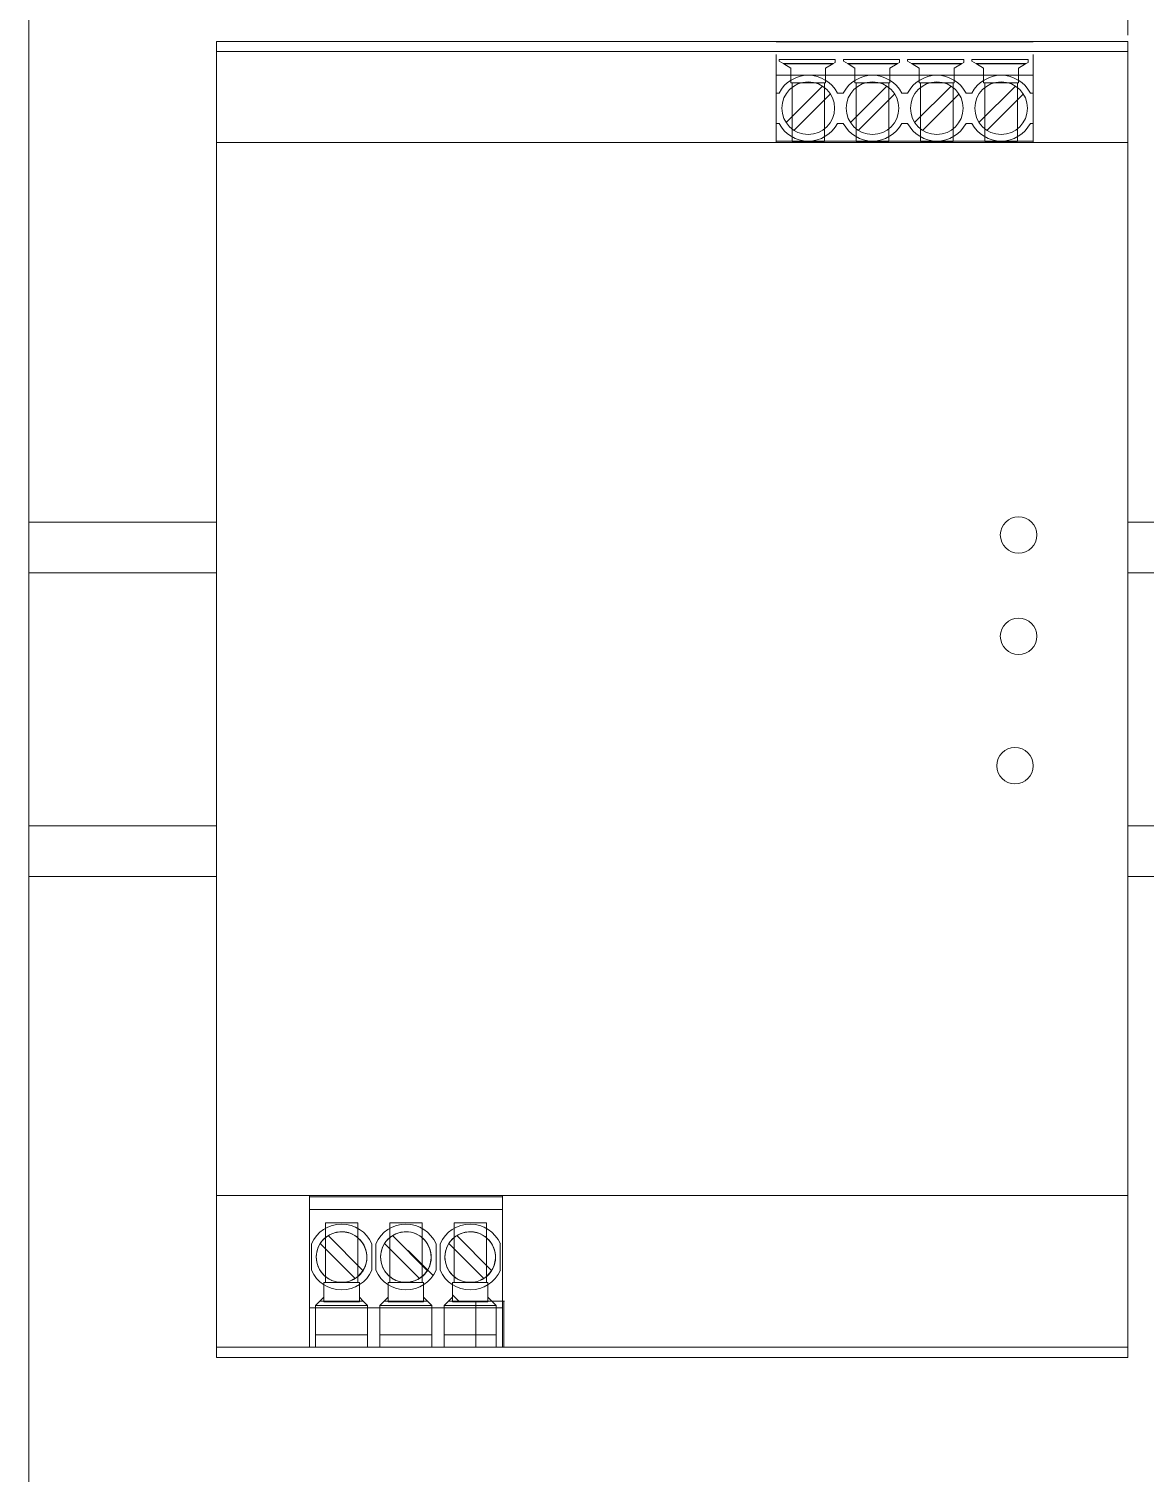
# Model space of a CAD drawing. Header units: millimetres. Extents: x 1359 to 3577, y 1336 to 3557.
# Drawn here: x 1601.1 to 1711.3, y 3135.1 to 3277.8 of the extents above; entities that cross this region are included whole.
import ezdxf

# ---------------------------------------------------------------- set-up
doc = ezdxf.new("R2010")
doc.units = ezdxf.units.MM
doc.layers.add('000-PI-Oprema', color=30, linetype='Continuous', lineweight=5)
doc.layers.add('000-SI-Oprema', color=30, linetype='Continuous', lineweight=0)
doc.layers.add('000-PI_TEXT', color=7, linetype='Continuous')
doc.layers.add('002-PI-Kabelska kanalica', color=150, linetype='Continuous')

msp = doc.modelspace()

# ---------------------------------------------------------------- linework, layer by layer
at = {"layer": '000-PI-Oprema', "color": 0, "linetype": 'ByBlock', "lineweight": 0}
for p, q in [((1619.59, 3276.56), (1619.59, 3266.56)), ((1619.59, 3276.56), (1619.59, 3276.56)), ((1619.59, 3276.56), (1674.84, 3276.56)), ((1619.59, 3275.56), (1619.59, 3275.56)), ((1709.59, 3275.56), (1619.59, 3275.56)), ((1622.09, 3276.56), (1622.09, 3276.56)), ((1622.09, 3276.56), (1622.09, 3276.56)), ((1622.09, 3276.56), (1622.09, 3276.56)), ((1622.09, 3276.56), (1622.09, 3276.56)), ((1622.09, 3276.56), (1622.09, 3276.56)), ((1622.09, 3276.56), (1622.09, 3276.56)), ((1622.09, 3276.56), (1622.09, 3276.56)), ((1622.09, 3276.56), (1622.09, 3276.56)), ((1622.09, 3276.56), (1622.09, 3276.56)), ((1622.09, 3276.56), (1622.09, 3276.56)), ((1622.09, 3276.56), (1622.09, 3276.56)), ((1622.09, 3276.56), (1622.09, 3276.56)), ((1622.09, 3276.56), (1622.09, 3276.56)), ((1622.09, 3276.56), (1622.09, 3276.56)), ((1672.33, 3276.56), (1672.33, 3276.56)), ((1672.33, 3276.56), (1672.33, 3276.56)), ((1674.84, 3276.56), (1674.84, 3276.56)), ((1700.24, 3276.56), (1674.84, 3276.56)), ((1674.84, 3276.53), (1674.84, 3276.53)), ((1674.84, 3276.53), (1700.24, 3276.53)), ((1675.14, 3276.53), (1675.14, 3276.53)), ((1680.69, 3276.53), (1680.69, 3276.53)), ((1681.49, 3276.53), (1681.49, 3276.53)), ((1687.04, 3276.53), (1687.04, 3276.53)), ((1687.84, 3276.53), (1687.84, 3276.53)), ((1693.39, 3276.53), (1693.39, 3276.53)), ((1694.19, 3276.53), (1694.19, 3276.53)), ((1699.74, 3276.53), (1699.74, 3276.53)), ((1700.24, 3276.56), (1709.59, 3276.56)), ((1700.24, 3276.56), (1700.24, 3276.56)), ((1700.24, 3276.53), (1700.24, 3276.53)), ((1707.09, 3276.56), (1707.09, 3276.56)), ((1707.09, 3276.56), (1707.09, 3276.56)), ((1707.09, 3276.56), (1707.09, 3276.56)), ((1707.09, 3276.56), (1707.09, 3276.56)), ((1707.09, 3276.56), (1707.09, 3276.56)), ((1707.09, 3276.56), (1707.09, 3276.56)), ((1707.09, 3276.56), (1707.09, 3276.56)), ((1707.09, 3276.56), (1707.09, 3276.56)), ((1707.09, 3276.56), (1707.09, 3276.56)), ((1707.09, 3276.56), (1707.09, 3276.56)), ((1707.09, 3276.56), (1707.09, 3276.56)), ((1707.09, 3276.56), (1707.09, 3276.56)), ((1709.59, 3276.56), (1709.59, 3276.56)), ((1709.59, 3276.56), (1709.59, 3266.56)), ((1709.59, 3275.56), (1709.59, 3275.56)), ((1674.84, 3273.21), (1674.84, 3275.28)), ((1675.14, 3274.59), (1675.14, 3274.77)), ((1680.69, 3274.77), (1675.14, 3274.77)), ((1675.14, 3274.59), (1675.14, 3274.59)), ((1675.14, 3274.59), (1675.6, 3274.33)), ((1680.49, 3274.36), (1675.55, 3274.36)), ((1675.6, 3274.33), (1676.29, 3273.93)), ((1680.44, 3274.33), (1675.6, 3274.33)), ((1679.74, 3273.93), (1680.44, 3274.33)), ((1680.44, 3274.33), (1680.69, 3274.47)), ((1680.69, 3274.77), (1680.69, 3274.47)), ((1680.69, 3274.47), (1680.69, 3274.47)), ((1681.49, 3274.59), (1681.49, 3274.77)), ((1687.04, 3274.77), (1681.49, 3274.77)), ((1681.49, 3274.59), (1681.49, 3274.59)), ((1681.49, 3274.59), (1681.95, 3274.33)), ((1686.84, 3274.36), (1681.9, 3274.36)), ((1681.95, 3274.33), (1682.64, 3273.93)), ((1686.79, 3274.33), (1681.95, 3274.33)), ((1686.09, 3273.93), (1686.79, 3274.33)), ((1686.79, 3274.33), (1687.04, 3274.47)), ((1687.04, 3274.77), (1687.04, 3274.47)), ((1687.04, 3274.47), (1687.04, 3274.47)), ((1687.84, 3274.59), (1687.84, 3274.77)), ((1693.39, 3274.77), (1687.84, 3274.77)), ((1687.84, 3274.59), (1687.84, 3274.59)), ((1687.84, 3274.59), (1688.3, 3274.33)), ((1693.19, 3274.36), (1688.25, 3274.36)), ((1688.3, 3274.33), (1688.99, 3273.93)), ((1693.14, 3274.33), (1688.3, 3274.33)), ((1692.44, 3273.93), (1693.14, 3274.33)), ((1693.14, 3274.33), (1693.39, 3274.47)), ((1693.39, 3274.77), (1693.39, 3274.47)), ((1693.39, 3274.47), (1693.39, 3274.47)), ((1694.19, 3274.59), (1694.19, 3274.77)), ((1699.74, 3274.77), (1694.19, 3274.77)), ((1694.19, 3274.59), (1694.19, 3274.59)), ((1694.19, 3274.59), (1694.65, 3274.33)), ((1699.54, 3274.36), (1694.6, 3274.36)), ((1694.65, 3274.33), (1695.34, 3273.93)), ((1699.49, 3274.33), (1694.65, 3274.33)), ((1698.79, 3273.93), (1699.49, 3274.33)), ((1699.49, 3274.33), (1699.74, 3274.47)), ((1699.74, 3274.77), (1699.74, 3274.47)), ((1699.74, 3274.47), (1699.74, 3274.47)), ((1700.24, 3275.28), (1700.24, 3273.21)), ((1700.24, 3273.21), (1674.84, 3273.21)), ((1674.84, 3273.21), (1674.84, 3271.46)), ((1676.29, 3273.93), (1676.29, 3273.93)), ((1676.29, 3272.46), (1676.29, 3273.93)), ((1679.74, 3273.93), (1679.74, 3272.46)), ((1679.74, 3273.93), (1679.74, 3273.93)), ((1682.64, 3272.46), (1682.64, 3273.93)), ((1682.64, 3273.93), (1682.64, 3273.93)), ((1686.09, 3273.93), (1686.09, 3273.93)), ((1686.09, 3273.93), (1686.09, 3272.46)), ((1688.99, 3272.46), (1688.99, 3273.93)), ((1688.99, 3273.93), (1688.99, 3273.93)), ((1692.44, 3273.93), (1692.44, 3273.93)), ((1692.44, 3273.93), (1692.44, 3272.46)), ((1695.34, 3272.46), (1695.34, 3273.93)), ((1695.34, 3273.93), (1695.34, 3273.93)), ((1698.79, 3273.93), (1698.79, 3273.93)), ((1698.79, 3273.93), (1698.79, 3272.46)), ((1700.24, 3271.46), (1700.24, 3273.21)), ((1674.84, 3271.46), (1674.84, 3268.46)), ((1674.84, 3271.46), (1674.84, 3271.46)), ((1674.84, 3271.46), (1675.14, 3271.46)), ((1675.14, 3271.46), (1675.14, 3271.46)), ((1675.83, 3268.55), (1679.43, 3272.14)), ((1676.29, 3272.46), (1676.29, 3272.46)), ((1679.74, 3272.46), (1676.29, 3272.46)), ((1676.42, 3272.46), (1676.42, 3266.66)), ((1676.42, 3272.46), (1676.42, 3272.46)), ((1680.2, 3271.36), (1676.61, 3267.77)), ((1679.43, 3272.14), (1679.43, 3272.14)), ((1679.62, 3266.66), (1679.62, 3272.46)), ((1679.62, 3272.46), (1679.62, 3272.46)), ((1679.74, 3272.46), (1679.74, 3272.46)), ((1680.2, 3271.36), (1680.2, 3271.36)), ((1680.9, 3271.46), (1680.9, 3271.46)), ((1680.9, 3271.46), (1681.49, 3271.46)), ((1681.49, 3271.46), (1681.49, 3271.46)), ((1682.18, 3268.55), (1685.78, 3272.14)), ((1686.09, 3272.46), (1682.64, 3272.46)), ((1682.64, 3272.46), (1682.64, 3272.46)), ((1682.77, 3272.46), (1682.77, 3272.46)), ((1682.77, 3272.46), (1682.77, 3266.66)), ((1686.55, 3271.36), (1682.96, 3267.77)), ((1685.78, 3272.14), (1685.78, 3272.14)), ((1685.97, 3272.46), (1685.97, 3272.46)), ((1685.97, 3266.66), (1685.97, 3272.46)), ((1686.09, 3272.46), (1686.09, 3272.46)), ((1686.55, 3271.36), (1686.55, 3271.36)), ((1687.25, 3271.46), (1687.25, 3271.46)), ((1687.25, 3271.46), (1687.84, 3271.46)), ((1687.84, 3271.46), (1687.84, 3271.46)), ((1688.53, 3268.55), (1692.13, 3272.14)), ((1692.44, 3272.46), (1688.99, 3272.46)), ((1688.99, 3272.46), (1688.99, 3272.46)), ((1689.12, 3272.46), (1689.12, 3272.46)), ((1689.12, 3272.46), (1689.12, 3266.66)), ((1692.9, 3271.36), (1689.31, 3267.77)), ((1692.13, 3272.14), (1692.13, 3272.14)), ((1692.32, 3272.46), (1692.32, 3272.46)), ((1692.32, 3266.66), (1692.32, 3272.46)), ((1692.44, 3272.46), (1692.44, 3272.46)), ((1692.9, 3271.36), (1692.9, 3271.36)), ((1693.6, 3271.46), (1694.19, 3271.46)), ((1693.6, 3271.46), (1693.6, 3271.46)), ((1694.19, 3271.46), (1694.19, 3271.46)), ((1694.88, 3268.55), (1698.48, 3272.14)), ((1698.79, 3272.46), (1695.34, 3272.46)), ((1695.34, 3272.46), (1695.34, 3272.46)), ((1695.47, 3272.46), (1695.47, 3272.46)), ((1695.47, 3272.46), (1695.47, 3266.66)), ((1699.25, 3271.36), (1695.66, 3267.77)), ((1698.48, 3272.14), (1698.48, 3272.14)), ((1698.67, 3272.46), (1698.67, 3272.46)), ((1698.67, 3266.66), (1698.67, 3272.46)), ((1698.79, 3272.46), (1698.79, 3272.46)), ((1699.25, 3271.36), (1699.25, 3271.36)), ((1699.95, 3271.46), (1700.24, 3271.46)), ((1699.95, 3271.46), (1699.95, 3271.46)), ((1700.24, 3271.46), (1700.24, 3268.46)), ((1700.24, 3271.46), (1700.24, 3271.46)), ((1675.42, 3269.96), (1675.42, 3269.96)), ((1680.62, 3269.96), (1680.62, 3269.96)), ((1681.77, 3269.96), (1681.77, 3269.96)), ((1686.97, 3269.96), (1686.97, 3269.96)), ((1688.12, 3269.96), (1688.12, 3269.96)), ((1693.32, 3269.96), (1693.32, 3269.96)), ((1694.47, 3269.96), (1694.47, 3269.96)), ((1699.67, 3269.96), (1699.67, 3269.96)), ((1674.84, 3268.46), (1674.84, 3268.46)), ((1674.84, 3266.71), (1674.84, 3268.46)), ((1675.14, 3268.46), (1674.84, 3268.46)), ((1675.14, 3268.46), (1675.14, 3268.46)), ((1675.83, 3268.55), (1675.83, 3268.55)), ((1680.9, 3268.46), (1680.9, 3268.46)), ((1681.49, 3268.46), (1680.9, 3268.46)), ((1681.49, 3268.46), (1681.49, 3268.46)), ((1682.18, 3268.55), (1682.18, 3268.55)), ((1687.25, 3268.46), (1687.25, 3268.46)), ((1687.84, 3268.46), (1687.25, 3268.46)), ((1687.84, 3268.46), (1687.84, 3268.46)), ((1688.53, 3268.55), (1688.53, 3268.55)), ((1693.6, 3268.46), (1693.6, 3268.46)), ((1694.19, 3268.46), (1693.6, 3268.46)), ((1694.19, 3268.46), (1694.19, 3268.46)), ((1694.88, 3268.55), (1694.88, 3268.55)), ((1699.95, 3268.46), (1699.95, 3268.46)), ((1700.24, 3268.46), (1699.95, 3268.46)), ((1700.24, 3268.46), (1700.24, 3268.46)), ((1700.24, 3268.46), (1700.24, 3266.71)), ((1676.61, 3267.77), (1676.61, 3267.77)), ((1682.96, 3267.77), (1682.96, 3267.77)), ((1689.31, 3267.77), (1689.31, 3267.77)), ((1695.66, 3267.77), (1695.66, 3267.77)), ((1619.59, 3266.56), (1619.59, 3266.56)), ((1619.59, 3266.56), (1709.59, 3266.56)), ((1622.09, 3266.56), (1622.09, 3266.56)), ((1628.09, 3266.56), (1628.09, 3266.56)), ((1629.09, 3266.56), (1629.09, 3266.56)), ((1635.09, 3266.56), (1635.09, 3266.56)), ((1636.09, 3266.56), (1636.09, 3266.56)), ((1642.09, 3266.56), (1642.09, 3266.56)), ((1643.09, 3266.56), (1643.09, 3266.56)), ((1649.09, 3266.56), (1649.09, 3266.56)), ((1650.09, 3266.56), (1650.09, 3266.56)), ((1656.09, 3266.56), (1656.09, 3266.56)), ((1657.09, 3266.56), (1657.09, 3266.56)), ((1663.09, 3266.56), (1663.09, 3266.56)), ((1664.09, 3266.56), (1664.09, 3266.56)), ((1670.09, 3266.56), (1670.09, 3266.56)), ((1674.84, 3266.56), (1674.84, 3266.71)), ((1678.02, 3266.71), (1674.84, 3266.71)), ((1674.84, 3266.56), (1674.84, 3266.56)), ((1676.42, 3266.66), (1676.42, 3266.66)), ((1676.42, 3266.66), (1679.62, 3266.66)), ((1684.37, 3266.71), (1678.02, 3266.71)), ((1679.62, 3266.66), (1679.62, 3266.66)), ((1682.77, 3266.66), (1682.77, 3266.66)), ((1682.77, 3266.66), (1685.97, 3266.66)), ((1690.72, 3266.71), (1684.37, 3266.71)), ((1685.97, 3266.66), (1685.97, 3266.66)), ((1689.12, 3266.66), (1689.12, 3266.66)), ((1689.12, 3266.66), (1692.32, 3266.66)), ((1697.07, 3266.71), (1690.72, 3266.71)), ((1692.32, 3266.66), (1692.32, 3266.66)), ((1695.47, 3266.66), (1695.47, 3266.66)), ((1695.47, 3266.66), (1698.67, 3266.66)), ((1700.24, 3266.71), (1697.07, 3266.71)), ((1698.67, 3266.66), (1698.67, 3266.66)), ((1700.24, 3266.71), (1700.24, 3266.56)), ((1700.24, 3266.56), (1700.24, 3266.56)), ((1709.59, 3266.56), (1709.59, 3266.56)), ((1709.59, 3266.56), (1709.59, 3162.56)), ((1696.99, 3227.81), (1696.99, 3227.81)), ((1700.59, 3227.81), (1700.59, 3227.81)), ((1696.99, 3217.8), (1696.99, 3217.8)), ((1700.59, 3217.8), (1700.59, 3217.8)), ((1696.63, 3205.01), (1696.63, 3205.01)), ((1700.23, 3205.01), (1700.23, 3205.01)), ((1619.59, 3162.56), (1619.59, 3146.56)), ((1619.59, 3162.56), (1619.59, 3162.56)), ((1619.59, 3162.56), (1709.59, 3162.56)), ((1628.77, 3162.56), (1628.77, 3162.56)), ((1628.77, 3162.56), (1628.77, 3162.41)), ((1628.77, 3162.41), (1628.77, 3162.41)), ((1628.77, 3162.41), (1628.77, 3162.41)), ((1628.77, 3161.18), (1628.77, 3162.41)), ((1628.77, 3162.41), (1647.82, 3162.41)), ((1647.82, 3162.56), (1647.82, 3162.56)), ((1647.82, 3162.41), (1647.82, 3162.56)), ((1647.82, 3162.41), (1647.82, 3162.41)), ((1647.82, 3162.41), (1647.82, 3162.41)), ((1647.82, 3162.41), (1647.82, 3161.18)), ((1650.99, 3162.56), (1650.99, 3162.56)), ((1656.99, 3162.56), (1656.99, 3162.56)), ((1659.99, 3162.56), (1659.99, 3162.56)), ((1709.59, 3162.56), (1709.59, 3146.56)), ((1709.59, 3162.56), (1709.59, 3162.56)), ((1628.77, 3151.46), (1628.77, 3161.18)), ((1647.82, 3161.18), (1628.77, 3161.18)), ((1647.82, 3161.18), (1647.82, 3151.46)), ((1630.35, 3159.86), (1630.35, 3159.86)), ((1630.35, 3159.86), (1630.35, 3153.97)), ((1633.55, 3159.86), (1630.35, 3159.86)), ((1634.06, 3155.14), (1630.61, 3158.59)), ((1630.61, 3158.59), (1634.06, 3155.14)), ((1630.61, 3158.59), (1630.61, 3158.59)), ((1631.94, 3158.98), (1631.95, 3158.97)), ((1632.62, 3158.88), (1632.62, 3158.88)), ((1632.9, 3158.78), (1632.9, 3158.79)), ((1633.55, 3159.86), (1633.55, 3159.86)), ((1633.55, 3159.86), (1633.55, 3153.97)), ((1636.7, 3159.86), (1636.7, 3159.86)), ((1639.9, 3159.86), (1636.7, 3159.86)), ((1636.7, 3159.86), (1636.7, 3153.97)), ((1636.96, 3158.59), (1636.96, 3158.59)), ((1636.96, 3158.59), (1640.41, 3155.14)), ((1636.96, 3158.59), (1640.41, 3155.14)), ((1638.29, 3158.98), (1638.3, 3158.97)), ((1639.25, 3158.78), (1639.25, 3158.79)), ((1639.9, 3159.86), (1639.9, 3153.97)), ((1639.9, 3159.86), (1639.9, 3159.86)), ((1643.05, 3159.86), (1643.05, 3159.86)), ((1646.25, 3159.86), (1643.05, 3159.86)), ((1643.05, 3159.86), (1643.05, 3153.97)), ((1643.31, 3158.59), (1643.31, 3158.59)), ((1643.31, 3158.59), (1646.76, 3155.14)), ((1643.31, 3158.59), (1646.76, 3155.14)), ((1644.64, 3158.98), (1644.65, 3158.97)), ((1645.32, 3158.88), (1645.32, 3158.88)), ((1645.6, 3158.78), (1645.6, 3158.79)), ((1646.25, 3159.86), (1646.25, 3153.97)), ((1646.25, 3159.86), (1646.25, 3159.86)), ((1628.97, 3157.79), (1628.97, 3155.17)), ((1628.97, 3157.79), (1628.97, 3157.79)), ((1633.28, 3154.36), (1629.83, 3157.81)), ((1629.83, 3157.81), (1629.83, 3157.81)), ((1633.28, 3154.36), (1629.83, 3157.81)), ((1634.92, 3157.79), (1634.92, 3157.79)), ((1634.92, 3155.17), (1634.92, 3157.79)), ((1635.32, 3157.79), (1635.32, 3155.17)), ((1635.32, 3157.79), (1635.32, 3157.79)), ((1636.18, 3157.81), (1636.18, 3157.81)), ((1639.63, 3154.36), (1636.18, 3157.81)), ((1639.63, 3154.36), (1636.18, 3157.81)), ((1638.53, 3157.12), (1638.53, 3157.12)), ((1638.53, 3157.12), (1640.99, 3154.66)), ((1641.27, 3157.79), (1641.27, 3157.79)), ((1641.27, 3155.17), (1641.27, 3157.79)), ((1641.67, 3157.79), (1641.67, 3157.79)), ((1641.67, 3157.79), (1641.67, 3155.17)), ((1642.53, 3157.81), (1642.53, 3157.81)), ((1645.98, 3154.36), (1642.53, 3157.81)), ((1645.98, 3154.36), (1642.53, 3157.81)), ((1647.62, 3157.79), (1647.62, 3157.79)), ((1647.62, 3155.17), (1647.62, 3157.79)), ((1628.97, 3155.17), (1628.97, 3155.17)), ((1633.28, 3154.36), (1633.28, 3154.36)), ((1633.28, 3154.36), (1633.28, 3154.36)), ((1633.28, 3154.36), (1633.28, 3154.36)), ((1634.06, 3155.14), (1634.06, 3155.14)), ((1634.06, 3155.14), (1634.06, 3155.14)), ((1634.92, 3155.17), (1634.92, 3155.17)), ((1635.32, 3155.17), (1635.32, 3155.17)), ((1639.63, 3154.36), (1639.63, 3154.36)), ((1639.63, 3154.36), (1639.63, 3154.36)), ((1639.63, 3154.36), (1639.63, 3154.36)), ((1640.41, 3155.14), (1640.41, 3155.14)), ((1640.41, 3155.14), (1640.41, 3155.14)), ((1641.27, 3155.17), (1641.27, 3155.17)), ((1641.67, 3155.17), (1641.67, 3155.17)), ((1645.98, 3154.36), (1645.98, 3154.36)), ((1645.98, 3154.36), (1645.98, 3154.36)), ((1645.98, 3154.36), (1645.98, 3154.36)), ((1646.76, 3155.14), (1646.76, 3155.14)), ((1646.76, 3155.14), (1646.76, 3155.14)), ((1647.62, 3155.17), (1647.62, 3155.17)), ((1630.2, 3153.97), (1630.2, 3153.97)), ((1633.7, 3153.97), (1630.2, 3153.97)), ((1630.2, 3152.51), (1630.2, 3153.97)), ((1630.35, 3153.97), (1630.35, 3153.97)), ((1630.95, 3154.18), (1630.95, 3154.18)), ((1631.27, 3154.07), (1631.27, 3154.07)), ((1631.94, 3153.98), (1631.95, 3153.97)), ((1633.55, 3153.97), (1633.55, 3153.97)), ((1633.7, 3153.97), (1633.7, 3153.97)), ((1633.7, 3153.97), (1633.7, 3152.51)), ((1636.55, 3152.51), (1636.55, 3153.97)), ((1636.55, 3153.97), (1640.05, 3153.97)), ((1636.55, 3153.97), (1636.55, 3153.97)), ((1636.7, 3153.97), (1636.7, 3153.97)), ((1637.3, 3154.18), (1637.3, 3154.18)), ((1637.62, 3154.07), (1637.62, 3154.07)), ((1638.29, 3153.98), (1638.3, 3153.97)), ((1639.9, 3153.97), (1639.9, 3153.97)), ((1640.05, 3153.97), (1640.05, 3152.51)), ((1640.05, 3153.97), (1640.05, 3153.97)), ((1642.9, 3152.51), (1642.9, 3153.97)), ((1642.9, 3153.97), (1646.4, 3153.97)), ((1642.9, 3153.97), (1642.9, 3153.97)), ((1643.05, 3153.97), (1643.05, 3153.97)), ((1643.65, 3154.18), (1643.65, 3154.18)), ((1643.97, 3154.07), (1643.97, 3154.07)), ((1644.64, 3153.98), (1644.65, 3153.97)), ((1646.25, 3153.97), (1646.25, 3153.97)), ((1646.4, 3153.97), (1646.4, 3152.51)), ((1646.4, 3153.97), (1646.4, 3153.97)), ((1628.77, 3147.56), (1628.77, 3151.46)), ((1628.77, 3151.46), (1628.77, 3151.46)), ((1628.77, 3151.46), (1647.82, 3151.46)), ((1629.81, 3152.12), (1629.37, 3151.68)), ((1629.37, 3151.68), (1634.52, 3151.68)), ((1629.37, 3151.68), (1629.37, 3151.68)), ((1629.37, 3151.68), (1629.37, 3147.56)), ((1629.37, 3151.68), (1629.37, 3151.68)), ((1630.2, 3152.51), (1629.81, 3152.12)), ((1629.81, 3152.12), (1634.09, 3152.12)), ((1630.2, 3152.06), (1630.2, 3152.51)), ((1630.2, 3152.51), (1630.2, 3152.51)), ((1630.2, 3152.06), (1633.7, 3152.06)), ((1633.7, 3152.51), (1634.09, 3152.12)), ((1633.7, 3152.06), (1633.7, 3152.51)), ((1633.7, 3152.51), (1633.7, 3152.51)), ((1634.09, 3152.12), (1634.52, 3151.68)), ((1634.52, 3151.68), (1634.52, 3151.68)), ((1634.52, 3151.68), (1634.52, 3151.68)), ((1634.52, 3151.68), (1634.52, 3147.56)), ((1636.16, 3152.12), (1635.72, 3151.68)), ((1635.72, 3151.68), (1635.72, 3151.68)), ((1635.72, 3151.68), (1635.72, 3151.68)), ((1635.72, 3151.68), (1635.72, 3147.56)), ((1635.72, 3151.68), (1640.87, 3151.68)), ((1636.55, 3152.51), (1636.16, 3152.12)), ((1636.16, 3152.12), (1640.44, 3152.12)), ((1636.55, 3152.51), (1636.55, 3152.51)), ((1636.55, 3152.06), (1636.55, 3152.51)), ((1636.55, 3152.06), (1640.05, 3152.06)), ((1640.05, 3152.51), (1640.44, 3152.12)), ((1640.05, 3152.51), (1640.05, 3152.51)), ((1640.05, 3152.06), (1640.05, 3152.51)), ((1640.44, 3152.12), (1640.87, 3151.68)), ((1640.87, 3151.68), (1640.87, 3151.68)), ((1640.87, 3151.68), (1640.87, 3147.56)), ((1640.87, 3151.68), (1640.87, 3151.68)), ((1642.51, 3152.12), (1642.07, 3151.68)), ((1642.07, 3151.68), (1642.07, 3151.68)), ((1642.07, 3151.68), (1642.07, 3151.68)), ((1642.07, 3151.68), (1642.07, 3147.56)), ((1642.07, 3151.68), (1647.22, 3151.68)), ((1642.9, 3152.51), (1642.51, 3152.12)), ((1642.51, 3152.12), (1646.79, 3152.12)), ((1642.9, 3152.76), (1643.53, 3152.12)), ((1642.9, 3152.51), (1642.9, 3152.51)), ((1642.9, 3152.06), (1642.9, 3152.51)), ((1642.9, 3152.06), (1646.4, 3152.06)), ((1643.53, 3152.12), (1645.21, 3152.12)), ((1643.53, 3152.12), (1643.53, 3152.12)), ((1645.21, 3147.56), (1645.21, 3152.12)), ((1647.97, 3152.12), (1645.21, 3152.12)), ((1646.4, 3152.51), (1646.79, 3152.12)), ((1646.4, 3152.51), (1646.4, 3152.51)), ((1646.4, 3152.06), (1646.4, 3152.51)), ((1646.79, 3152.12), (1647.22, 3151.68)), ((1647.22, 3151.68), (1647.22, 3151.68)), ((1647.22, 3151.68), (1647.22, 3147.56)), ((1647.22, 3151.68), (1647.22, 3151.68)), ((1647.82, 3151.46), (1647.82, 3151.46)), ((1647.82, 3151.46), (1647.82, 3147.56)), ((1647.97, 3152.12), (1647.97, 3147.56)), ((1647.97, 3152.12), (1648.03, 3152.12)), ((1648.03, 3152.12), (1648.03, 3152.12)), ((1634.52, 3148.81), (1629.37, 3148.81)), ((1640.87, 3148.81), (1635.72, 3148.81)), ((1647.22, 3148.81), (1642.07, 3148.81)), ((1619.59, 3147.56), (1619.59, 3147.56)), ((1619.59, 3147.56), (1709.59, 3147.56)), ((1628.77, 3147.56), (1628.77, 3147.56)), ((1647.82, 3147.56), (1628.77, 3147.56)), ((1628.77, 3147.56), (1628.77, 3147.56)), ((1647.82, 3147.56), (1647.82, 3147.56)), ((1647.82, 3147.56), (1647.82, 3147.56)), ((1669.17, 3147.56), (1700.92, 3147.56)), ((1709.59, 3146.56), (1619.59, 3146.56))]:
    msp.add_line(p, q, dxfattribs=at)
for centre, radius, start, end in [((1678.02, 3269.96), 3.25, 90, 152.5136), ((1678.02, 3269.96), 3.25, 27.4864, 90), ((1684.37, 3269.96), 3.25, 90, 152.5136), ((1684.37, 3269.96), 3.25, 27.4864, 90), ((1690.72, 3269.96), 3.25, 90, 152.5136), ((1690.72, 3269.96), 3.25, 27.4864, 90), ((1697.07, 3269.96), 3.25, 90, 152.5136), ((1697.07, 3269.96), 3.25, 27.4864, 90), ((1678.02, 3269.96), 2.6, 0, 180), ((1684.37, 3269.96), 2.6, 0, 180), ((1690.72, 3269.96), 2.6, 0, 180), ((1697.07, 3269.96), 2.6, 0, 180), ((1678.02, 3269.96), 2.6, 180, 0), ((1684.37, 3269.96), 2.6, 180, 0), ((1690.72, 3269.96), 2.6, 180, 0), ((1697.07, 3269.96), 2.6, 180, 0), ((1678.02, 3269.96), 3.25, 207.4864, 270), ((1678.02, 3269.96), 3.25, 270, 332.5136), ((1684.37, 3269.96), 3.25, 207.4864, 270), ((1684.37, 3269.96), 3.25, 270, 332.5136), ((1690.72, 3269.96), 3.25, 207.4864, 270), ((1690.72, 3269.96), 3.25, 270, 332.5136), ((1697.07, 3269.96), 3.25, 207.4864, 270), ((1697.07, 3269.96), 3.25, 270, 332.5136), ((1698.79, 3227.81), 1.8, 0, 180), ((1698.79, 3227.81), 1.8, 180, 0), ((1698.79, 3217.8), 1.8, 0, 180), ((1698.79, 3217.8), 1.8, 180, 0), ((1698.43, 3205.01), 1.8, 0, 180), ((1698.43, 3205.01), 1.8, 180, 0), ((1631.95, 3156.48), 3.25, 90, 156.2604), ((1631.94, 3156.48), 2.5, 90, 270), ((1631.94, 3156.48), 2.5, 74.3479, 90), ((1631.95, 3156.48), 3.25, 23.7396, 90), ((1631.94, 3156.48), 2.5, 66.5218, 74.3479), ((1631.94, 3156.48), 2.5, 302.291, 66.5218), ((1638.3, 3156.48), 3.25, 90, 156.2604), ((1638.29, 3156.48), 2.5, 90, 270), ((1638.29, 3156.48), 2.5, 66.5218, 90), ((1638.29, 3156.48), 2.5, 270, 66.5218), ((1638.3, 3156.48), 3.25, 23.7396, 90), ((1644.65, 3156.48), 3.25, 90, 156.2604), ((1644.64, 3156.48), 2.5, 90, 270), ((1644.64, 3156.48), 2.5, 74.3479, 90), ((1644.65, 3156.48), 3.25, 23.7396, 90), ((1644.64, 3156.48), 2.5, 66.5218, 74.3479), ((1644.64, 3156.48), 2.5, 302.291, 66.5218), ((1631.95, 3156.48), 3.25, 203.7396, 270), ((1631.94, 3156.48), 2.5, 270, 302.291), ((1631.95, 3156.48), 3.25, 270, 336.2604), ((1638.3, 3156.48), 3.25, 203.7396, 270), ((1638.3, 3156.48), 3.25, 270, 336.2604), ((1644.65, 3156.48), 3.25, 203.7396, 270), ((1644.64, 3156.48), 2.5, 270, 302.291), ((1644.65, 3156.48), 3.25, 270, 336.2604)]:
    msp.add_arc(centre, radius, start, end, dxfattribs=at)
for centre, start_param, end_param in [((1631.95, 3156.47), -2.18531, -1.741681), ((1631.95, 3156.47), -2.748893, -2.18531), ((1631.95, 3156.47), -3.022075, -2.748893), ((1631.95, 3156.47), 3.12605, 3.26111), ((1631.95, 3156.47), 3.124519, 3.12605), ((1631.95, 3156.47), 1.399912, 3.124519), ((1638.3, 3156.47), -2.18531, -1.741681), ((1638.3, 3156.47), -2.748893, -2.18531), ((1638.3, 3156.47), 3.12605, 3.534292), ((1638.3, 3156.47), 3.124519, 3.12605), ((1638.3, 3156.47), 1.399912, 3.124519), ((1644.65, 3156.47), -2.18531, -1.741681), ((1644.65, 3156.47), -2.748893, -2.18531), ((1644.65, 3156.47), -3.022075, -2.748893), ((1644.65, 3156.47), 3.12605, 3.26111), ((1644.65, 3156.47), 3.124519, 3.12605), ((1644.65, 3156.47), 1.399912, 3.124519), ((1631.95, 3156.47), -1.741681, -0.018604), ((1638.3, 3156.47), -1.741681, -0.018604), ((1644.65, 3156.47), -1.741681, -0.018604), ((1631.95, 3156.47), 0.392699, 0.956283), ((1631.95, 3156.47), 0.956283, 1.399912), ((1638.3, 3156.47), 0.392699, 0.956283), ((1638.3, 3156.47), 0.956283, 1.399912), ((1644.65, 3156.47), 0.392699, 0.956283), ((1644.65, 3156.47), 0.956283, 1.399912), ((1631.95, 3156.47), -0.017074, 0.392699), ((1638.3, 3156.47), -0.017074, 0.392699), ((1644.65, 3156.47), -0.017074, 0.392699)]:
    msp.add_ellipse(centre, major_axis=(-0.96, -2.31), ratio=1, start_param=start_param, end_param=end_param, dxfattribs=at)
at = {"layer": '000-PI_TEXT', "color": 0, "linetype": 'ByBlock', "lineweight": 0, "ltscale": 0.25}
msp.add_line((1709.59, 3277.18), (1709.59, 3313.36), dxfattribs=at)
at = {"layer": '000-SI-Oprema', "color": 0, "linetype": 'ByBlock', "lineweight": 0}
for p, q in [((1619.59, 3276.56), (1619.59, 3276.56)), ((1619.59, 3276.56), (1619.59, 3266.56)), ((1619.59, 3276.56), (1619.59, 3276.56)), ((1619.59, 3276.56), (1619.59, 3276.56)), ((1619.59, 3276.56), (1709.59, 3276.56)), ((1619.59, 3276.56), (1619.59, 3276.56)), ((1619.59, 3275.56), (1619.59, 3275.56)), ((1619.59, 3275.56), (1619.59, 3275.56)), ((1709.59, 3275.56), (1619.59, 3275.56)), ((1707.09, 3276.56), (1707.09, 3276.56)), ((1707.09, 3276.56), (1707.09, 3276.56)), ((1707.09, 3276.56), (1707.09, 3276.56)), ((1707.09, 3276.56), (1707.09, 3276.56)), ((1707.09, 3276.56), (1707.09, 3276.56)), ((1707.09, 3276.56), (1707.09, 3276.56)), ((1707.09, 3276.56), (1707.09, 3276.56)), ((1707.09, 3276.56), (1707.09, 3276.56)), ((1707.09, 3276.56), (1707.09, 3276.56)), ((1707.09, 3276.56), (1707.09, 3276.56)), ((1707.09, 3276.56), (1707.09, 3276.56)), ((1707.09, 3276.56), (1707.09, 3276.56)), ((1707.09, 3276.56), (1707.09, 3276.56)), ((1707.09, 3276.56), (1707.09, 3276.56)), ((1707.09, 3276.56), (1707.09, 3276.56)), ((1707.09, 3276.56), (1707.09, 3276.56)), ((1707.09, 3276.56), (1707.09, 3276.56)), ((1707.09, 3276.56), (1707.09, 3276.56)), ((1707.09, 3276.56), (1707.09, 3276.56)), ((1707.09, 3276.56), (1707.09, 3276.56)), ((1707.09, 3276.56), (1707.09, 3276.56)), ((1707.09, 3276.56), (1707.09, 3276.56)), ((1709.59, 3276.56), (1709.59, 3276.56)), ((1709.59, 3276.56), (1709.59, 3266.56)), ((1709.59, 3275.56), (1709.59, 3275.56)), ((1709.59, 3275.56), (1709.59, 3275.56)), ((1674.84, 3273.21), (1674.84, 3275.28)), ((1675.14, 3274.59), (1675.14, 3274.77)), ((1680.69, 3274.77), (1675.14, 3274.77)), ((1675.14, 3274.59), (1675.14, 3274.59)), ((1675.14, 3274.59), (1675.6, 3274.33)), ((1680.49, 3274.36), (1675.55, 3274.36)), ((1675.6, 3274.33), (1676.29, 3273.93)), ((1680.44, 3274.33), (1675.6, 3274.33)), ((1679.74, 3273.93), (1680.44, 3274.33)), ((1680.44, 3274.33), (1680.69, 3274.47)), ((1680.69, 3274.77), (1680.69, 3274.47)), ((1680.69, 3274.47), (1680.69, 3274.47)), ((1681.49, 3274.59), (1681.49, 3274.77)), ((1687.04, 3274.77), (1681.49, 3274.77)), ((1681.49, 3274.59), (1681.49, 3274.59)), ((1681.49, 3274.59), (1681.95, 3274.33)), ((1686.84, 3274.36), (1681.9, 3274.36)), ((1681.95, 3274.33), (1682.64, 3273.93)), ((1686.79, 3274.33), (1681.95, 3274.33)), ((1686.09, 3273.93), (1686.79, 3274.33)), ((1686.79, 3274.33), (1687.04, 3274.47)), ((1687.04, 3274.77), (1687.04, 3274.47)), ((1687.04, 3274.47), (1687.04, 3274.47)), ((1687.84, 3274.59), (1687.84, 3274.77)), ((1693.39, 3274.77), (1687.84, 3274.77)), ((1687.84, 3274.59), (1687.84, 3274.59)), ((1687.84, 3274.59), (1688.3, 3274.33)), ((1693.19, 3274.36), (1688.25, 3274.36)), ((1688.3, 3274.33), (1688.99, 3273.93)), ((1693.14, 3274.33), (1688.3, 3274.33)), ((1692.44, 3273.93), (1693.14, 3274.33)), ((1693.14, 3274.33), (1693.39, 3274.47)), ((1693.39, 3274.77), (1693.39, 3274.47)), ((1693.39, 3274.47), (1693.39, 3274.47)), ((1694.19, 3274.59), (1694.19, 3274.77)), ((1699.74, 3274.77), (1694.19, 3274.77)), ((1694.19, 3274.59), (1694.19, 3274.59)), ((1694.19, 3274.59), (1694.65, 3274.33)), ((1699.54, 3274.36), (1694.6, 3274.36)), ((1694.65, 3274.33), (1695.34, 3273.93)), ((1699.49, 3274.33), (1694.65, 3274.33)), ((1698.79, 3273.93), (1699.49, 3274.33)), ((1699.49, 3274.33), (1699.74, 3274.47)), ((1699.74, 3274.77), (1699.74, 3274.47)), ((1699.74, 3274.47), (1699.74, 3274.47)), ((1700.24, 3275.28), (1700.24, 3273.21)), ((1700.24, 3273.21), (1674.84, 3273.21)), ((1674.84, 3273.21), (1674.84, 3271.46)), ((1676.29, 3273.93), (1676.29, 3273.93)), ((1676.29, 3272.46), (1676.29, 3273.93)), ((1679.74, 3273.93), (1679.74, 3272.46)), ((1679.74, 3273.93), (1679.74, 3273.93)), ((1682.64, 3272.46), (1682.64, 3273.93)), ((1682.64, 3273.93), (1682.64, 3273.93)), ((1686.09, 3273.93), (1686.09, 3273.93)), ((1686.09, 3273.93), (1686.09, 3272.46)), ((1688.99, 3272.46), (1688.99, 3273.93)), ((1688.99, 3273.93), (1688.99, 3273.93)), ((1692.44, 3273.93), (1692.44, 3273.93)), ((1692.44, 3273.93), (1692.44, 3272.46)), ((1695.34, 3272.46), (1695.34, 3273.93)), ((1695.34, 3273.93), (1695.34, 3273.93)), ((1698.79, 3273.93), (1698.79, 3273.93)), ((1698.79, 3273.93), (1698.79, 3272.46)), ((1700.24, 3271.46), (1700.24, 3273.21)), ((1674.84, 3271.46), (1674.84, 3268.46)), ((1674.84, 3271.46), (1674.84, 3271.46)), ((1674.84, 3271.46), (1675.14, 3271.46)), ((1675.14, 3271.46), (1675.14, 3271.46)), ((1675.83, 3268.55), (1679.43, 3272.14)), ((1676.29, 3272.46), (1676.29, 3272.46)), ((1679.74, 3272.46), (1676.29, 3272.46)), ((1676.42, 3272.46), (1676.42, 3266.66)), ((1676.42, 3272.46), (1676.42, 3272.46)), ((1680.2, 3271.36), (1676.61, 3267.77)), ((1679.43, 3272.14), (1679.43, 3272.14)), ((1679.62, 3266.66), (1679.62, 3272.46)), ((1679.62, 3272.46), (1679.62, 3272.46)), ((1679.74, 3272.46), (1679.74, 3272.46)), ((1680.2, 3271.36), (1680.2, 3271.36)), ((1680.9, 3271.46), (1680.9, 3271.46)), ((1680.9, 3271.46), (1681.49, 3271.46)), ((1681.49, 3271.46), (1681.49, 3271.46)), ((1682.18, 3268.55), (1685.78, 3272.14)), ((1686.09, 3272.46), (1682.64, 3272.46)), ((1682.64, 3272.46), (1682.64, 3272.46)), ((1682.77, 3272.46), (1682.77, 3272.46)), ((1682.77, 3272.46), (1682.77, 3266.66)), ((1686.55, 3271.36), (1682.96, 3267.77)), ((1685.78, 3272.14), (1685.78, 3272.14)), ((1685.97, 3272.46), (1685.97, 3272.46)), ((1685.97, 3266.66), (1685.97, 3272.46)), ((1686.09, 3272.46), (1686.09, 3272.46)), ((1686.55, 3271.36), (1686.55, 3271.36)), ((1687.25, 3271.46), (1687.25, 3271.46)), ((1687.25, 3271.46), (1687.84, 3271.46)), ((1687.84, 3271.46), (1687.84, 3271.46)), ((1688.53, 3268.55), (1692.13, 3272.14)), ((1692.44, 3272.46), (1688.99, 3272.46)), ((1688.99, 3272.46), (1688.99, 3272.46)), ((1689.12, 3272.46), (1689.12, 3272.46)), ((1689.12, 3272.46), (1689.12, 3266.66)), ((1692.9, 3271.36), (1689.31, 3267.77)), ((1692.13, 3272.14), (1692.13, 3272.14)), ((1692.32, 3272.46), (1692.32, 3272.46)), ((1692.32, 3266.66), (1692.32, 3272.46)), ((1692.44, 3272.46), (1692.44, 3272.46)), ((1692.9, 3271.36), (1692.9, 3271.36)), ((1693.6, 3271.46), (1694.19, 3271.46)), ((1693.6, 3271.46), (1693.6, 3271.46)), ((1694.19, 3271.46), (1694.19, 3271.46)), ((1694.88, 3268.55), (1698.48, 3272.14)), ((1698.79, 3272.46), (1695.34, 3272.46)), ((1695.34, 3272.46), (1695.34, 3272.46)), ((1695.47, 3272.46), (1695.47, 3272.46)), ((1695.47, 3272.46), (1695.47, 3266.66)), ((1699.25, 3271.36), (1695.66, 3267.77)), ((1698.48, 3272.14), (1698.48, 3272.14)), ((1698.67, 3272.46), (1698.67, 3272.46)), ((1698.67, 3266.66), (1698.67, 3272.46)), ((1698.79, 3272.46), (1698.79, 3272.46)), ((1699.25, 3271.36), (1699.25, 3271.36)), ((1699.95, 3271.46), (1700.24, 3271.46)), ((1699.95, 3271.46), (1699.95, 3271.46)), ((1700.24, 3271.46), (1700.24, 3268.46)), ((1700.24, 3271.46), (1700.24, 3271.46)), ((1675.42, 3269.96), (1675.42, 3269.96)), ((1680.62, 3269.96), (1680.62, 3269.96)), ((1681.77, 3269.96), (1681.77, 3269.96)), ((1686.97, 3269.96), (1686.97, 3269.96)), ((1688.12, 3269.96), (1688.12, 3269.96)), ((1693.32, 3269.96), (1693.32, 3269.96)), ((1694.47, 3269.96), (1694.47, 3269.96)), ((1699.67, 3269.96), (1699.67, 3269.96)), ((1674.84, 3268.46), (1674.84, 3268.46)), ((1674.84, 3266.71), (1674.84, 3268.46)), ((1675.14, 3268.46), (1674.84, 3268.46)), ((1675.14, 3268.46), (1675.14, 3268.46)), ((1675.83, 3268.55), (1675.83, 3268.55)), ((1680.9, 3268.46), (1680.9, 3268.46)), ((1681.49, 3268.46), (1680.9, 3268.46)), ((1681.49, 3268.46), (1681.49, 3268.46)), ((1682.18, 3268.55), (1682.18, 3268.55)), ((1687.25, 3268.46), (1687.25, 3268.46)), ((1687.84, 3268.46), (1687.25, 3268.46)), ((1687.84, 3268.46), (1687.84, 3268.46)), ((1688.53, 3268.55), (1688.53, 3268.55)), ((1693.6, 3268.46), (1693.6, 3268.46)), ((1694.19, 3268.46), (1693.6, 3268.46)), ((1694.19, 3268.46), (1694.19, 3268.46)), ((1694.88, 3268.55), (1694.88, 3268.55)), ((1699.95, 3268.46), (1699.95, 3268.46)), ((1700.24, 3268.46), (1699.95, 3268.46)), ((1700.24, 3268.46), (1700.24, 3268.46)), ((1700.24, 3268.46), (1700.24, 3266.71)), ((1676.61, 3267.77), (1676.61, 3267.77)), ((1682.96, 3267.77), (1682.96, 3267.77)), ((1689.31, 3267.77), (1689.31, 3267.77)), ((1695.66, 3267.77), (1695.66, 3267.77)), ((1619.59, 3266.56), (1619.59, 3266.56)), ((1619.59, 3266.56), (1619.59, 3266.56)), ((1619.59, 3266.56), (1709.59, 3266.56)), ((1619.59, 3266.56), (1619.59, 3162.56)), ((1622.09, 3266.56), (1622.09, 3266.56)), ((1628.09, 3266.56), (1628.09, 3266.56)), ((1629.09, 3266.56), (1629.09, 3266.56)), ((1635.09, 3266.56), (1635.09, 3266.56)), ((1636.09, 3266.56), (1636.09, 3266.56)), ((1642.09, 3266.56), (1642.09, 3266.56)), ((1643.09, 3266.56), (1643.09, 3266.56)), ((1649.09, 3266.56), (1649.09, 3266.56)), ((1650.09, 3266.56), (1650.09, 3266.56)), ((1656.09, 3266.56), (1656.09, 3266.56)), ((1657.09, 3266.56), (1657.09, 3266.56)), ((1663.09, 3266.56), (1663.09, 3266.56)), ((1664.09, 3266.56), (1664.09, 3266.56)), ((1670.09, 3266.56), (1670.09, 3266.56)), ((1674.84, 3266.56), (1674.84, 3266.71)), ((1678.02, 3266.71), (1674.84, 3266.71)), ((1674.84, 3266.56), (1674.84, 3266.56)), ((1676.42, 3266.66), (1676.42, 3266.66)), ((1676.42, 3266.66), (1679.62, 3266.66)), ((1684.37, 3266.71), (1678.02, 3266.71)), ((1679.62, 3266.66), (1679.62, 3266.66)), ((1682.77, 3266.66), (1682.77, 3266.66)), ((1682.77, 3266.66), (1685.97, 3266.66)), ((1690.72, 3266.71), (1684.37, 3266.71)), ((1685.97, 3266.66), (1685.97, 3266.66)), ((1689.12, 3266.66), (1689.12, 3266.66)), ((1689.12, 3266.66), (1692.32, 3266.66)), ((1697.07, 3266.71), (1690.72, 3266.71)), ((1692.32, 3266.66), (1692.32, 3266.66)), ((1695.47, 3266.66), (1695.47, 3266.66)), ((1695.47, 3266.66), (1698.67, 3266.66)), ((1700.24, 3266.71), (1697.07, 3266.71)), ((1698.67, 3266.66), (1698.67, 3266.66)), ((1700.24, 3266.71), (1700.24, 3266.56)), ((1700.24, 3266.56), (1700.24, 3266.56)), ((1709.59, 3266.56), (1709.59, 3266.56)), ((1709.59, 3266.56), (1709.59, 3162.56)), ((1696.99, 3227.81), (1696.99, 3227.81)), ((1700.59, 3227.81), (1700.59, 3227.81)), ((1696.99, 3217.8), (1696.99, 3217.8)), ((1700.59, 3217.8), (1700.59, 3217.8)), ((1696.63, 3205.01), (1696.63, 3205.01)), ((1700.23, 3205.01), (1700.23, 3205.01)), ((1619.59, 3162.56), (1619.59, 3162.56)), ((1619.59, 3162.56), (1619.59, 3146.56)), ((1619.59, 3162.56), (1619.59, 3162.56)), ((1619.59, 3162.56), (1709.59, 3162.56)), ((1628.77, 3162.56), (1628.77, 3162.56)), ((1628.77, 3162.56), (1628.77, 3162.41)), ((1628.77, 3162.41), (1628.77, 3162.41)), ((1628.77, 3162.41), (1628.77, 3162.41)), ((1628.77, 3161.18), (1628.77, 3162.41)), ((1628.77, 3162.41), (1647.82, 3162.41)), ((1647.82, 3162.56), (1647.82, 3162.56)), ((1647.82, 3162.41), (1647.82, 3162.56)), ((1647.82, 3162.41), (1647.82, 3162.41)), ((1647.82, 3162.41), (1647.82, 3162.41)), ((1647.82, 3162.41), (1647.82, 3161.18)), ((1650.99, 3162.56), (1650.99, 3162.56)), ((1656.99, 3162.56), (1656.99, 3162.56)), ((1659.99, 3162.56), (1659.99, 3162.56)), ((1709.59, 3162.56), (1709.59, 3162.56)), ((1709.59, 3162.56), (1709.59, 3146.56)), ((1709.59, 3162.56), (1709.59, 3162.56)), ((1628.77, 3151.46), (1628.77, 3161.18)), ((1647.82, 3161.18), (1628.77, 3161.18)), ((1647.82, 3161.18), (1647.82, 3151.46)), ((1630.35, 3159.86), (1630.35, 3159.86)), ((1630.35, 3159.86), (1630.35, 3153.97)), ((1633.55, 3159.86), (1630.35, 3159.86)), ((1634.06, 3155.14), (1630.61, 3158.59)), ((1630.61, 3158.59), (1634.06, 3155.14)), ((1630.61, 3158.59), (1630.61, 3158.59)), ((1631.94, 3158.98), (1631.95, 3158.97)), ((1632.62, 3158.88), (1632.62, 3158.88)), ((1632.9, 3158.78), (1632.9, 3158.79)), ((1633.55, 3159.86), (1633.55, 3159.86)), ((1633.55, 3159.86), (1633.55, 3153.97)), ((1636.7, 3159.86), (1636.7, 3159.86)), ((1639.9, 3159.86), (1636.7, 3159.86)), ((1636.7, 3159.86), (1636.7, 3153.97)), ((1636.96, 3158.59), (1636.96, 3158.59)), ((1636.96, 3158.59), (1640.41, 3155.14)), ((1636.96, 3158.59), (1640.41, 3155.14)), ((1638.29, 3158.98), (1638.3, 3158.97)), ((1639.25, 3158.78), (1639.25, 3158.79)), ((1639.9, 3159.86), (1639.9, 3153.97)), ((1639.9, 3159.86), (1639.9, 3159.86)), ((1643.05, 3159.86), (1643.05, 3159.86)), ((1646.25, 3159.86), (1643.05, 3159.86)), ((1643.05, 3159.86), (1643.05, 3153.97)), ((1643.31, 3158.59), (1643.31, 3158.59)), ((1643.31, 3158.59), (1646.76, 3155.14)), ((1643.31, 3158.59), (1646.76, 3155.14)), ((1644.64, 3158.98), (1644.65, 3158.97)), ((1645.32, 3158.88), (1645.32, 3158.88)), ((1645.6, 3158.78), (1645.6, 3158.79)), ((1646.25, 3159.86), (1646.25, 3153.97)), ((1646.25, 3159.86), (1646.25, 3159.86)), ((1628.97, 3157.79), (1628.97, 3155.17)), ((1628.97, 3157.79), (1628.97, 3157.79)), ((1633.28, 3154.36), (1629.83, 3157.81)), ((1629.83, 3157.81), (1629.83, 3157.81)), ((1633.28, 3154.36), (1629.83, 3157.81)), ((1634.92, 3157.79), (1634.92, 3157.79)), ((1634.92, 3155.17), (1634.92, 3157.79)), ((1635.32, 3157.79), (1635.32, 3155.17)), ((1635.32, 3157.79), (1635.32, 3157.79)), ((1636.18, 3157.81), (1636.18, 3157.81)), ((1639.63, 3154.36), (1636.18, 3157.81)), ((1639.63, 3154.36), (1636.18, 3157.81)), ((1638.53, 3157.12), (1638.53, 3157.12)), ((1638.53, 3157.12), (1640.99, 3154.66)), ((1641.27, 3157.79), (1641.27, 3157.79)), ((1641.27, 3155.17), (1641.27, 3157.79)), ((1641.67, 3157.79), (1641.67, 3157.79)), ((1641.67, 3157.79), (1641.67, 3155.17)), ((1642.53, 3157.81), (1642.53, 3157.81)), ((1645.98, 3154.36), (1642.53, 3157.81)), ((1645.98, 3154.36), (1642.53, 3157.81)), ((1647.62, 3157.79), (1647.62, 3157.79)), ((1647.62, 3155.17), (1647.62, 3157.79)), ((1628.97, 3155.17), (1628.97, 3155.17)), ((1633.28, 3154.36), (1633.28, 3154.36)), ((1633.28, 3154.36), (1633.28, 3154.36)), ((1633.28, 3154.36), (1633.28, 3154.36)), ((1634.06, 3155.14), (1634.06, 3155.14)), ((1634.06, 3155.14), (1634.06, 3155.14)), ((1634.92, 3155.17), (1634.92, 3155.17)), ((1635.32, 3155.17), (1635.32, 3155.17)), ((1639.63, 3154.36), (1639.63, 3154.36)), ((1639.63, 3154.36), (1639.63, 3154.36)), ((1639.63, 3154.36), (1639.63, 3154.36)), ((1640.41, 3155.14), (1640.41, 3155.14)), ((1640.41, 3155.14), (1640.41, 3155.14)), ((1641.27, 3155.17), (1641.27, 3155.17)), ((1641.67, 3155.17), (1641.67, 3155.17)), ((1645.98, 3154.36), (1645.98, 3154.36)), ((1645.98, 3154.36), (1645.98, 3154.36)), ((1645.98, 3154.36), (1645.98, 3154.36)), ((1646.76, 3155.14), (1646.76, 3155.14)), ((1646.76, 3155.14), (1646.76, 3155.14)), ((1647.62, 3155.17), (1647.62, 3155.17)), ((1630.2, 3153.97), (1630.2, 3153.97)), ((1633.7, 3153.97), (1630.2, 3153.97)), ((1630.2, 3152.51), (1630.2, 3153.97)), ((1630.35, 3153.97), (1630.35, 3153.97)), ((1630.95, 3154.18), (1630.95, 3154.18)), ((1631.27, 3154.07), (1631.27, 3154.07)), ((1631.94, 3153.98), (1631.95, 3153.97)), ((1633.55, 3153.97), (1633.55, 3153.97)), ((1633.7, 3153.97), (1633.7, 3153.97)), ((1633.7, 3153.97), (1633.7, 3152.51)), ((1636.55, 3152.51), (1636.55, 3153.97)), ((1636.55, 3153.97), (1640.05, 3153.97)), ((1636.55, 3153.97), (1636.55, 3153.97)), ((1636.7, 3153.97), (1636.7, 3153.97)), ((1637.3, 3154.18), (1637.3, 3154.18)), ((1637.62, 3154.07), (1637.62, 3154.07)), ((1638.29, 3153.98), (1638.3, 3153.97)), ((1639.9, 3153.97), (1639.9, 3153.97)), ((1640.05, 3153.97), (1640.05, 3152.51)), ((1640.05, 3153.97), (1640.05, 3153.97)), ((1642.9, 3152.51), (1642.9, 3153.97)), ((1642.9, 3153.97), (1646.4, 3153.97)), ((1642.9, 3153.97), (1642.9, 3153.97)), ((1643.05, 3153.97), (1643.05, 3153.97)), ((1643.65, 3154.18), (1643.65, 3154.18)), ((1643.97, 3154.07), (1643.97, 3154.07)), ((1644.64, 3153.98), (1644.65, 3153.97)), ((1646.25, 3153.97), (1646.25, 3153.97)), ((1646.4, 3153.97), (1646.4, 3152.51)), ((1646.4, 3153.97), (1646.4, 3153.97)), ((1628.77, 3147.56), (1628.77, 3151.46)), ((1628.77, 3151.46), (1628.77, 3151.46)), ((1628.77, 3151.46), (1647.82, 3151.46)), ((1629.81, 3152.12), (1629.37, 3151.68)), ((1629.37, 3151.68), (1634.52, 3151.68)), ((1629.37, 3151.68), (1629.37, 3151.68)), ((1629.37, 3151.68), (1629.37, 3147.56)), ((1629.37, 3151.68), (1629.37, 3151.68)), ((1630.2, 3152.51), (1629.81, 3152.12)), ((1629.81, 3152.12), (1634.09, 3152.12)), ((1630.2, 3152.06), (1630.2, 3152.51)), ((1630.2, 3152.51), (1630.2, 3152.51)), ((1630.2, 3152.06), (1633.7, 3152.06)), ((1633.7, 3152.51), (1634.09, 3152.12)), ((1633.7, 3152.06), (1633.7, 3152.51)), ((1633.7, 3152.51), (1633.7, 3152.51)), ((1634.09, 3152.12), (1634.52, 3151.68)), ((1634.52, 3151.68), (1634.52, 3151.68)), ((1634.52, 3151.68), (1634.52, 3151.68)), ((1634.52, 3151.68), (1634.52, 3147.56)), ((1636.16, 3152.12), (1635.72, 3151.68)), ((1635.72, 3151.68), (1635.72, 3151.68)), ((1635.72, 3151.68), (1635.72, 3151.68)), ((1635.72, 3151.68), (1635.72, 3147.56)), ((1635.72, 3151.68), (1640.87, 3151.68)), ((1636.55, 3152.51), (1636.16, 3152.12)), ((1636.16, 3152.12), (1640.44, 3152.12)), ((1636.55, 3152.51), (1636.55, 3152.51)), ((1636.55, 3152.06), (1636.55, 3152.51)), ((1636.55, 3152.06), (1640.05, 3152.06)), ((1640.05, 3152.51), (1640.44, 3152.12)), ((1640.05, 3152.51), (1640.05, 3152.51)), ((1640.05, 3152.06), (1640.05, 3152.51)), ((1640.44, 3152.12), (1640.87, 3151.68)), ((1640.87, 3151.68), (1640.87, 3151.68)), ((1640.87, 3151.68), (1640.87, 3147.56)), ((1640.87, 3151.68), (1640.87, 3151.68)), ((1642.51, 3152.12), (1642.07, 3151.68)), ((1642.07, 3151.68), (1642.07, 3151.68)), ((1642.07, 3151.68), (1642.07, 3151.68)), ((1642.07, 3151.68), (1642.07, 3147.56)), ((1642.07, 3151.68), (1647.22, 3151.68)), ((1642.9, 3152.51), (1642.51, 3152.12)), ((1642.51, 3152.12), (1646.79, 3152.12)), ((1642.9, 3152.76), (1643.53, 3152.12)), ((1642.9, 3152.51), (1642.9, 3152.51)), ((1642.9, 3152.06), (1642.9, 3152.51)), ((1642.9, 3152.06), (1646.4, 3152.06)), ((1643.53, 3152.12), (1645.21, 3152.12)), ((1643.53, 3152.12), (1643.53, 3152.12)), ((1645.21, 3147.56), (1645.21, 3152.12)), ((1647.97, 3152.12), (1645.21, 3152.12)), ((1646.4, 3152.51), (1646.79, 3152.12)), ((1646.4, 3152.51), (1646.4, 3152.51)), ((1646.4, 3152.06), (1646.4, 3152.51)), ((1646.79, 3152.12), (1647.22, 3151.68)), ((1647.22, 3151.68), (1647.22, 3151.68)), ((1647.22, 3151.68), (1647.22, 3147.56)), ((1647.22, 3151.68), (1647.22, 3151.68)), ((1647.82, 3151.46), (1647.82, 3151.46)), ((1647.82, 3151.46), (1647.82, 3147.56)), ((1647.97, 3152.12), (1647.97, 3147.56)), ((1647.97, 3152.12), (1648.03, 3152.12)), ((1648.03, 3152.12), (1648.03, 3152.12)), ((1634.52, 3148.81), (1629.37, 3148.81)), ((1640.87, 3148.81), (1635.72, 3148.81)), ((1647.22, 3148.81), (1642.07, 3148.81)), ((1619.59, 3147.56), (1619.59, 3147.56)), ((1619.59, 3147.56), (1619.59, 3147.56)), ((1619.59, 3147.56), (1709.59, 3147.56)), ((1628.77, 3147.56), (1628.77, 3147.56)), ((1647.82, 3147.56), (1628.77, 3147.56)), ((1628.77, 3147.56), (1628.77, 3147.56)), ((1647.82, 3147.56), (1647.82, 3147.56)), ((1647.82, 3147.56), (1647.82, 3147.56)), ((1669.17, 3147.56), (1700.92, 3147.56)), ((1709.59, 3146.56), (1619.59, 3146.56))]:
    msp.add_line(p, q, dxfattribs=at)
for points in [[(1619.59, 3276.56), (1619.59, 3276.56)], [(1707.09, 3276.56), (1707.09, 3276.56)]]:
    msp.add_lwpolyline(points, close=True, dxfattribs=at)
for centre, radius, start, end in [((1678.02, 3269.96), 3.25, 90, 152.5136), ((1678.02, 3269.96), 3.25, 27.4864, 90), ((1684.37, 3269.96), 3.25, 90, 152.5136), ((1684.37, 3269.96), 3.25, 27.4864, 90), ((1690.72, 3269.96), 3.25, 90, 152.5136), ((1690.72, 3269.96), 3.25, 27.4864, 90), ((1697.07, 3269.96), 3.25, 90, 152.5136), ((1697.07, 3269.96), 3.25, 27.4864, 90), ((1678.02, 3269.96), 2.6, 0, 180), ((1684.37, 3269.96), 2.6, 0, 180), ((1690.72, 3269.96), 2.6, 0, 180), ((1697.07, 3269.96), 2.6, 0, 180), ((1678.02, 3269.96), 2.6, 180, 0), ((1684.37, 3269.96), 2.6, 180, 0), ((1690.72, 3269.96), 2.6, 180, 0), ((1697.07, 3269.96), 2.6, 180, 0), ((1678.02, 3269.96), 3.25, 207.4864, 270), ((1678.02, 3269.96), 3.25, 270, 332.5136), ((1684.37, 3269.96), 3.25, 207.4864, 270), ((1684.37, 3269.96), 3.25, 270, 332.5136), ((1690.72, 3269.96), 3.25, 207.4864, 270), ((1690.72, 3269.96), 3.25, 270, 332.5136), ((1697.07, 3269.96), 3.25, 207.4864, 270), ((1697.07, 3269.96), 3.25, 270, 332.5136), ((1698.79, 3227.81), 1.8, 0, 180), ((1698.79, 3227.81), 1.8, 180, 0), ((1698.79, 3217.8), 1.8, 0, 180), ((1698.79, 3217.8), 1.8, 180, 0), ((1698.43, 3205.01), 1.8, 0, 180), ((1698.43, 3205.01), 1.8, 180, 0), ((1631.95, 3156.48), 3.25, 90, 156.2604), ((1631.94, 3156.48), 2.5, 90, 270), ((1631.94, 3156.48), 2.5, 74.3479, 90), ((1631.95, 3156.48), 3.25, 23.7396, 90), ((1631.94, 3156.48), 2.5, 66.5218, 74.3479), ((1631.94, 3156.48), 2.5, 302.291, 66.5218), ((1638.3, 3156.48), 3.25, 90, 156.2604), ((1638.29, 3156.48), 2.5, 90, 270), ((1638.29, 3156.48), 2.5, 66.5218, 90), ((1638.29, 3156.48), 2.5, 270, 66.5218), ((1638.3, 3156.48), 3.25, 23.7396, 90), ((1644.65, 3156.48), 3.25, 90, 156.2604), ((1644.64, 3156.48), 2.5, 90, 270), ((1644.64, 3156.48), 2.5, 74.3479, 90), ((1644.65, 3156.48), 3.25, 23.7396, 90), ((1644.64, 3156.48), 2.5, 66.5218, 74.3479), ((1644.64, 3156.48), 2.5, 302.291, 66.5218), ((1631.95, 3156.48), 3.25, 203.7396, 270), ((1631.94, 3156.48), 2.5, 270, 302.291), ((1631.95, 3156.48), 3.25, 270, 336.2604), ((1638.3, 3156.48), 3.25, 203.7396, 270), ((1638.3, 3156.48), 3.25, 270, 336.2604), ((1644.65, 3156.48), 3.25, 203.7396, 270), ((1644.64, 3156.48), 2.5, 270, 302.291), ((1644.65, 3156.48), 3.25, 270, 336.2604)]:
    msp.add_arc(centre, radius, start, end, dxfattribs=at)
for centre, start_param, end_param in [((1631.95, 3156.47), -2.18531, -1.741681), ((1631.95, 3156.47), -2.748893, -2.18531), ((1631.95, 3156.47), -3.022075, -2.748893), ((1631.95, 3156.47), 3.12605, 3.26111), ((1631.95, 3156.47), 3.124519, 3.12605), ((1631.95, 3156.47), 1.399912, 3.124519), ((1638.3, 3156.47), -2.18531, -1.741681), ((1638.3, 3156.47), -2.748893, -2.18531), ((1638.3, 3156.47), 3.12605, 3.534292), ((1638.3, 3156.47), 3.124519, 3.12605), ((1638.3, 3156.47), 1.399912, 3.124519), ((1644.65, 3156.47), -2.18531, -1.741681), ((1644.65, 3156.47), -2.748893, -2.18531), ((1644.65, 3156.47), -3.022075, -2.748893), ((1644.65, 3156.47), 3.12605, 3.26111), ((1644.65, 3156.47), 3.124519, 3.12605), ((1644.65, 3156.47), 1.399912, 3.124519), ((1631.95, 3156.47), -1.741681, -0.018604), ((1638.3, 3156.47), -1.741681, -0.018604), ((1644.65, 3156.47), -1.741681, -0.018604), ((1631.95, 3156.47), 0.392699, 0.956283), ((1631.95, 3156.47), 0.956283, 1.399912), ((1638.3, 3156.47), 0.392699, 0.956283), ((1638.3, 3156.47), 0.956283, 1.399912), ((1644.65, 3156.47), 0.392699, 0.956283), ((1644.65, 3156.47), 0.956283, 1.399912), ((1631.95, 3156.47), -0.017074, 0.392699), ((1638.3, 3156.47), -0.017074, 0.392699), ((1644.65, 3156.47), -0.017074, 0.392699)]:
    msp.add_ellipse(centre, major_axis=(-0.96, -2.31), ratio=1, start_param=start_param, end_param=end_param, dxfattribs=at)
at = {"layer": '002-PI-Kabelska kanalica', "color": 0, "linetype": 'ByBlock', "lineweight": 0}
msp.add_line((1601.07, 3351.56), (1601.07, 1679.56), dxfattribs=at)
at = {"layer": '002-PI-Kabelska kanalica', "color": 0, "linetype": 'ByBlock', "lineweight": 0, "ltscale": 0.25}
for p, q in [((1601.07, 3229.06), (1601.07, 3194.06)), ((1601.07, 3229.06), (1619.59, 3229.06)), ((1709.59, 3229.06), (1714.59, 3229.06)), ((1709.59, 3229.06), (1714.59, 3229.06)), ((1601.07, 3224.06), (1619.59, 3224.06)), ((1709.59, 3224.06), (1714.59, 3224.06)), ((1601.07, 3199.06), (1619.59, 3199.06)), ((1709.59, 3199.06), (1714.59, 3199.06)), ((1601.07, 3194.06), (1619.59, 3194.06)), ((1709.59, 3194.06), (1714.59, 3194.06))]:
    msp.add_line(p, q, dxfattribs=at)

doc.saveas('drawing.dxf')
